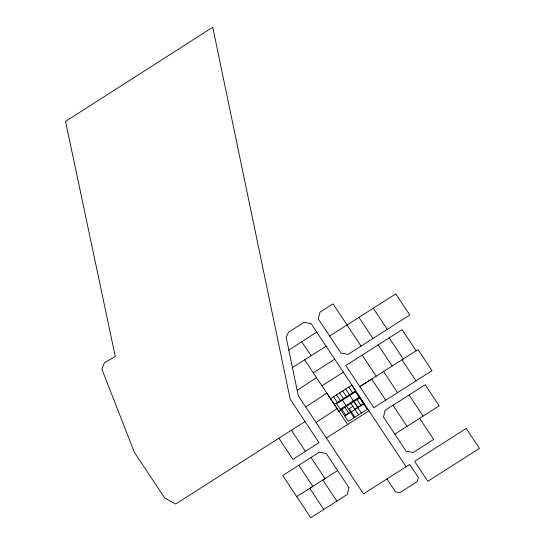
<?xml version="1.0" encoding="UTF-8"?>
<svg xmlns="http://www.w3.org/2000/svg" width="545" height="545" viewBox="0 0 545 545"><rect width="100%" height="100%" fill="white"/><g stroke="black" fill="none" stroke-linecap="round" stroke-linejoin="round"><path stroke-width="0.82" d="M297.175 390.302L316.475 377.569M305.745 406.965L326.782 393.081L339.072 411.577M316.039 422.484L337.089 408.6M288.802 350.135L316.706 332.103L406.114 466.752M394.832 434.127L439.175 405.848L425.175 384.75L385.124 410.29L383.489 417.068L406.182 451.212L413.165 452.514L433.643 439.447L419.616 418.322M329.664 336.027L395.779 293.891L409.786 315.01L347.996 354.407L341.013 353.106L318.321 318.968L319.956 312.19L333.022 303.858L361.056 346.082M292.44 367.589L326.074 346.191M313.3 372.8L334.698 359.189M321.952 385.819L343.33 372.187M330.522 398.702L351.893 385.077M305.036 421.551L175.667 504.016L164.801 498.13L134.404 452.384L101.908 369.251L104.449 362.711L115.288 356.498L65.55 121.399L212.741 27.25L290.158 399.131L319.05 442.656L292.89 459.333L278.87 438.214M334.31 404.404L355.681 390.779M340.25 409.179L359.066 397.182M338.854 411.25L360.225 397.625M352.887 406.311L349.243 408.634L354.924 417.191M354.809 409.2L363.931 403.382L360.143 397.673M344.801 416.026L363.61 404.029M316.706 332.103L311.059 323.607L304.076 322.306L288.434 332.28L286.159 337.43L298.313 395.772L326.339 437.996L369.006 410.848M296.732 496.631L312.83 486.365L298.817 465.267M337.607 470.567L322.817 479.995L336.83 501.121L347.329 494.431L348.964 487.652L326.271 453.508L319.288 452.207L282.719 475.533L310.752 517.75L336.83 501.121M301.692 341.804L311.127 355.687M416.101 350.748L402.087 329.643L345.803 365.525L373.843 407.749L432.001 370.675L417.988 349.543L401.992 359.748L416.005 380.873M373.264 308.245L387.27 329.364M389.191 337.866L403.211 358.971L359.816 386.623L371.683 379.048L385.703 400.187M378.135 344.917L392.148 366.022M358.917 317.381L372.944 338.5M409.091 395.009L423.104 416.101M383.557 371.492L397.578 392.618M362.18 355.088L376.186 376.186M393.006 405.262L407.013 426.36M351.811 385.124L355.599 390.826M348.773 387.066L352.56 392.768M357.104 399.614L360.892 405.317M345.728 389.001L349.515 394.709M354.059 401.556L357.847 407.258M349.754 395.5L361.41 413.056M342.689 390.942L346.477 396.644M351.021 403.491L358.569 414.868M339.644 392.884L343.432 398.586M342.451 400.153L354.114 417.708M336.606 394.825L340.393 400.527M344.937 407.374L348.725 413.076L345.68 415.018L341.892 409.309M333.56 396.76L337.348 402.469M386.943 478.96L395.561 491.944L399.737 492.721L417.395 481.467L418.369 477.4L409.758 464.429L363.501 493.886L326.339 437.996M304.662 359.802L347.621 424.446M311.004 457.487L324.997 478.599L309.764 488.32L323.791 509.439M291.405 430.237L305.418 451.342M466.2 428.431L414.616 461.336L427.859 481.283L479.45 448.392L466.2 428.431M355.51 391.828L336.694 403.825L348.357 421.38L367.167 409.384L355.51 391.828"/></g></svg>
